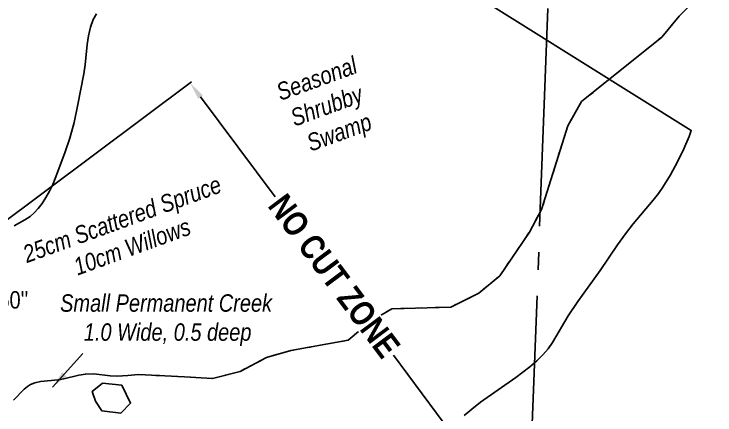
# Model space of a CAD drawing. Extents: x 333963 to 343562, y 6155611 to 6162191.
# Drawn here: x 334653.7 to 335055.8, y 6159005 to 6159235 of the extents above; entities that cross this region are included whole.
import ezdxf

# ---------------------------------------------------------------- set-up
doc = ezdxf.new("R2010")
doc.units = 0
doc.header["$LTSCALE"] = 5
doc.header["$PDSIZE"] = 0.5
doc.linetypes.add('foc-QUARTERLINE', pattern=[33, 25, -3, 2, -3])
doc.linetypes.add('foc-WHEELTRACKS', pattern=[2, 0.4, -1.6])
doc.layers.get('Defpoints').update_dxf_attribs({"color": 9})
for name, color, linetype in [('L-BD1', 253, 'Continuous'), ('L-QSEC', 8, 'foc-QUARTERLINE'), ('P-TEMP-NO CUT-T', 143, 'Continuous'), ('T-BUSH-T', 110, 'Continuous'), ('T-CREEK', 160, 'Continuous'), ('T-WATER-P3', 160, 'foc-WHEELTRACKS'), ('T-WATER-T', 170, 'Continuous'), ('WETLAND', 143, 'Continuous'), ('WETLAND-T', 146, 'Continuous')]:
    doc.layers.add(name, color=color, linetype=linetype)
doc.styles.add('80CG', font='ARIALN.TTF', dxfattribs={"height": 10})
doc.styles.add('80L', font='ARIALN.TTF', dxfattribs={"height": 10})
doc.styles.add('80LS', font='ARIALNI.TTF', dxfattribs={"height": 10})
doc.styles.add('BOLD', font='ARIALNB.TTF')
doc.styles.add('foc-LtypeFont', font='ARIALN.TTF', dxfattribs={"height": 7.35})
doc.linetypes.add('foc-TOPO-flowdirection-NOLINE', pattern='A,0,[">",foc-LtypeFont,S=0.3,R=0,X=0,Y=-0.945],-20,[">",foc-LtypeFont,S=0.3,R=0,X=0,Y=-0.945],0', length=20)
doc.dimstyles.new('Compass 5 000', dxfattribs={"dimscale": 5, "dimtxt": 9, "dimasz": 2, "dimexe": 0.2, "dimexo": 0.0625, "dimgap": 0.5, "dimtad": 0, "dimtih": 1, "dimtoh": 1, "dimzin": 0, "dimdsep": 46, "dimtxsty": '80CG', "dimcen": 0.1, "dimse1": 1, "dimse2": 1, "dimclrd": 256, "dimclrt": 256, "dimaunit": 1, "dimadec": 4, "dimazin": 0, "dimtfac": 0.06, "dimtofl": 0, "dimtmove": 0, "dimatfit": 1, "dimfxl": 0.2, "dimtolj": 1, "dimtzin": 0, "dimlwd": -1, "dimarcsym": 0})

# ---------------------------------------------------------------- blocks, each defined once
blk = doc.blocks.new('*D86')
at = {"layer": 'Defpoints', "color": 0, "transparency": 16777216}
for p in [(334754.71, 6159195.47), (334568.61, 6159056.54), (334764.82, 6158793.71)]:
    blk.add_point(p, dxfattribs=at)
at = {"layer": 'P-TEMP-NO CUT-T', "color": 0, "lineweight": -2, "transparency": 16777216}
for p, q in [((334588.65, 6159071.5), (334755.51, 6159196.07)), ((334784.86, 6158808.66), (334951.73, 6158933.24))]:
    blk.add_line(p, q, dxfattribs=at)
at = {"layer": 'P-TEMP-NO CUT-T', "transparency": 16777216}
for p, q in [((334760.7, 6159187.46), (334803.42, 6159130.23)), ((334944.94, 6158940.65), (334871.31, 6159039.29))]:
    blk.add_line(p, q, dxfattribs=at)
for points in [[(334762.03, 6159188.45), (334759.36, 6159186.46), (334754.71, 6159195.47)], [(334946.28, 6158941.65), (334943.61, 6158939.65), (334950.93, 6158932.64)]]:
    blk.add_solid(points, dxfattribs=at)
at = {"layer": 'P-TEMP-NO CUT-T', "transparency": 16777216, "insert": (334837.36, 6159084.76), "char_height": 10, "attachment_point": 5, "rotation": 306.7422, "style": 'BOLD', "bg_fill": 3, "box_fill_scale": 1.1, "bg_fill_color": 256, "bg_fill_true_color": 13158600, "bg_fill_transparency": 0}
blk.add_mtext('\\A1;{\\H1.4x;NO CUT ZONE}', dxfattribs=at)

msp = doc.modelspace()

# ---------------------------------------------------------------- linework, layer by layer
at = {"layer": 'L-QSEC'}
msp.add_line((334978.564, 6159732.909), (334949.766, 6158969.145), dxfattribs=at)
at = {"layer": 'T-CREEK', "flags": 128}
msp.add_lwpolyline([(334653.443, 6159013.474), (334659.58, 6159019.885), (334661.399, 6159021.374), (334663.169, 6159022.467), (334665.751, 6159023.514), (334668.843, 6159024.242), (334679.031, 6159025.264), (334682.239, 6159025.753), (334690.835, 6159027.868), (334694.657, 6159028.515), (334699.419, 6159028.571), (334708.866, 6159027.549), (334712.804, 6159027.382), (334718.96, 6159027.644), (334725.116, 6159028.234)], dxfattribs=at)
at = {"layer": 'T-WATER-P3', "flags": 128}
msp.add_lwpolyline([(334725.116, 6159028.234), (334751.506, 6159026.968), (334767.49, 6159025.97), (334783.473, 6159029.965), (334798.458, 6159037.957), (334812.445, 6159041.952), (334845.411, 6159047.946), (334858.399, 6159058.935), (334870.387, 6159065.928), (334904.352, 6159066.927), (334920.336, 6159074.919), (334932.324, 6159084.91), (334949.306, 6159109.883), (334956.299, 6159122.869), (334971.283, 6159170.821), (334979.276, 6159184.806), (335025.229, 6159221.768), (335035.218, 6159233.757), (335060.757, 6159259.295)], dxfattribs=at)
at = {"layer": 'T-WATER-P3', "linetype": 'foc-TOPO-flowdirection-NOLINE', "flags": 128}
msp.add_lwpolyline([(334725.116, 6159028.234), (334751.506, 6159026.968), (334767.49, 6159025.97), (334783.473, 6159029.965), (334798.458, 6159037.957), (334812.445, 6159041.952), (334845.411, 6159047.946), (334858.399, 6159058.935), (334870.387, 6159065.928), (334904.352, 6159066.927), (334920.336, 6159074.919), (334932.324, 6159084.91), (334949.306, 6159109.883), (334956.299, 6159122.869), (334971.283, 6159170.821), (334979.276, 6159184.806), (335025.229, 6159221.768), (335035.218, 6159233.757), (335060.757, 6159259.295)], dxfattribs=at)
at = {"layer": 'WETLAND'}
for points in [[(334788.266, 6159327.201), (335042.142, 6159168.262), (335040.904, 6159164.738), (335037.897, 6159157.661), (335034.271, 6159150.235), (335030.194, 6159142.803), (335025.864, 6159135.726), (335023.363, 6159132.096), (335020.382, 6159128.205), (335008.878, 6159114.603), (335004.409, 6159108.911), (334999.91, 6159102.554), (334989.934, 6159087.853), (334977.146, 6159070.129), (334971.629, 6159061.923), (334962.545, 6159046.578), (334960.004, 6159043.061), (334957.025, 6159039.598), (334953.58, 6159036.153), (334949.605, 6159032.664), (334941.589, 6159026.542), (334921.362, 6159012.469), (334916.244, 6159008.456), (334911.971, 6159004.651)], [(334653.722, 6159113.486), (334659.993, 6159116.888), (334662.907, 6159118.881), (334665.29, 6159120.927), (334667.665, 6159123.485), (334669.907, 6159126.401), (334672.034, 6159129.697), (334674.077, 6159133.42), (334675.915, 6159137.28), (334677.787, 6159141.713), (334683.134, 6159156.011), (334685.769, 6159163.86), (334688.14, 6159172.791), (334690.162, 6159182.12), (334693.752, 6159200.772), (334694.568, 6159205.957), (334695.727, 6159217.493), (334696.425, 6159222.476), (334697.594, 6159227.567), (334699.205, 6159231.889), (334700.946, 6159235.097)]]:
    msp.add_lwpolyline(points, dxfattribs=at)
msp.add_lwpolyline([(334715.64, 6159022.158), (334704.564, 6159023.239), (334698.449, 6159018.455), (334700.426, 6159013.028), (334704.031, 6159007.441), (334714.972, 6159006.141), (334720.618, 6159011.829), (334715.64, 6159022.158)], close=True, dxfattribs=at)

# ---------------------------------------------------------------- texts
at = {"layer": 'WETLAND-T', "insert": (334825.573, 6159202.743), "char_height": 10, "width": 49.29503, "attachment_point": 2, "rotation": 20, "style": '80LS'}
msp.add_mtext('\\pt40;Seasonal\\PShrubby\\P Swamp', dxfattribs=at)

# ---------------------------------------------------------------- next in the draw order: dimensions: what is measured, and where the dimension line sits
at = {"layer": 'P-TEMP-NO CUT-T'}
dim = msp.add_linear_dim(base=(334754.714, 6159195.471), p1=(334764.824, 6158793.709), p2=(334568.612, 6159056.542), angle=126.74225, text='{\\H1.4x;NO CUT ZONE}', dimstyle='Compass 5 000', override={"dimtxt": 2, "dimexo": 5, "dimtih": 0, "dimdec": 1, "dimtxsty": 'BOLD', "dimse1": 0, "dimse2": 0, "dimtfill": 1, "dimtfillclr": 256}, dxfattribs=at)
dim.commit()
dim.dimension.update_dxf_attribs({"geometry": '*D86', "text_midpoint": (334837.362, 6159084.76), "dimtype": 161})

# ---------------------------------------------------------------- next in the draw order: texts
at = {"layer": 'L-BD1', "insert": (334633.537, 6159076.057), "char_height": 9.99803, "width": 44.97175, "attachment_point": 2, "style": '80L'}
msp.add_mtext("322°00'50'' 95.82", dxfattribs=at)
at = {"layer": 'T-BUSH-T', "insert": (334713.988, 6159122.007), "char_height": 9.99803, "width": 119.51029, "attachment_point": 2, "rotation": 20, "style": '80LS'}
msp.add_mtext('25cm Scattered Spruce\\P10cm Willows', dxfattribs=at)
at = {"layer": 'T-WATER-T', "insert": (334679.714, 6159074.258), "char_height": 9.99803, "attachment_point": 1, "style": '80L'}
msp.add_mtext_dynamic_manual_height_columns('\\pi0.45237;{\\fArial Narrow|b0|i1|c0|p34;Small Permanent Creek\\P\\pi14.03087;1.0 Wide, 0.5 deep}', width=122.28601, gutter_width=49.99, heights=[0], dxfattribs=at)

# ---------------------------------------------------------------- next in the draw order: leaders
at = {"layer": 'T-WATER-T'}
msp.add_leader([(334675.853, 6159020.959), (334693.242, 6159040.379)], dimstyle='Compass 5 000', dxfattribs=at)

doc.saveas('drawing.dxf')
